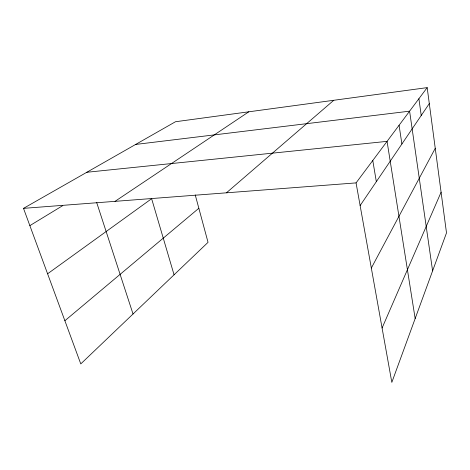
<?xml version="1.0" encoding="UTF-8"?>
<svg xmlns="http://www.w3.org/2000/svg" width="470" height="470" viewBox="0 0 470 470"><rect width="100%" height="100%" fill="white"/><g stroke="black" fill="none" stroke-linecap="round" stroke-linejoin="round"><path stroke-width="0.7" d="M382.081 328.025L441.089 192.218M371.329 268.053L435.249 148.309M360.126 205.566L429.298 103.594M427.177 87.626L446.5 232.885L391.827 382.374L356.06 182.895L427.177 87.626L175.486 121.736L23.5 208.357L80.775 363.909L208.04 242.344L195.244 194.927M226.422 192.823L333.776 100.28M64.878 320.734L198.845 208.269M47.593 273.793L151.634 198.704L174.064 274.797M115.027 201.348L248.818 111.795M29.863 225.635L62.774 205.601M135.636 144.443L409.599 111.167L432.606 270.879M86.815 172.273L387.063 141.358L415.163 318.572M23.5 208.357L356.06 182.895M96.65 202.429L133.028 313.995M372.775 160.499L376.335 181.673M399.077 125.267L401.897 143.985M418.899 98.712L421.22 115.502"/></g></svg>
